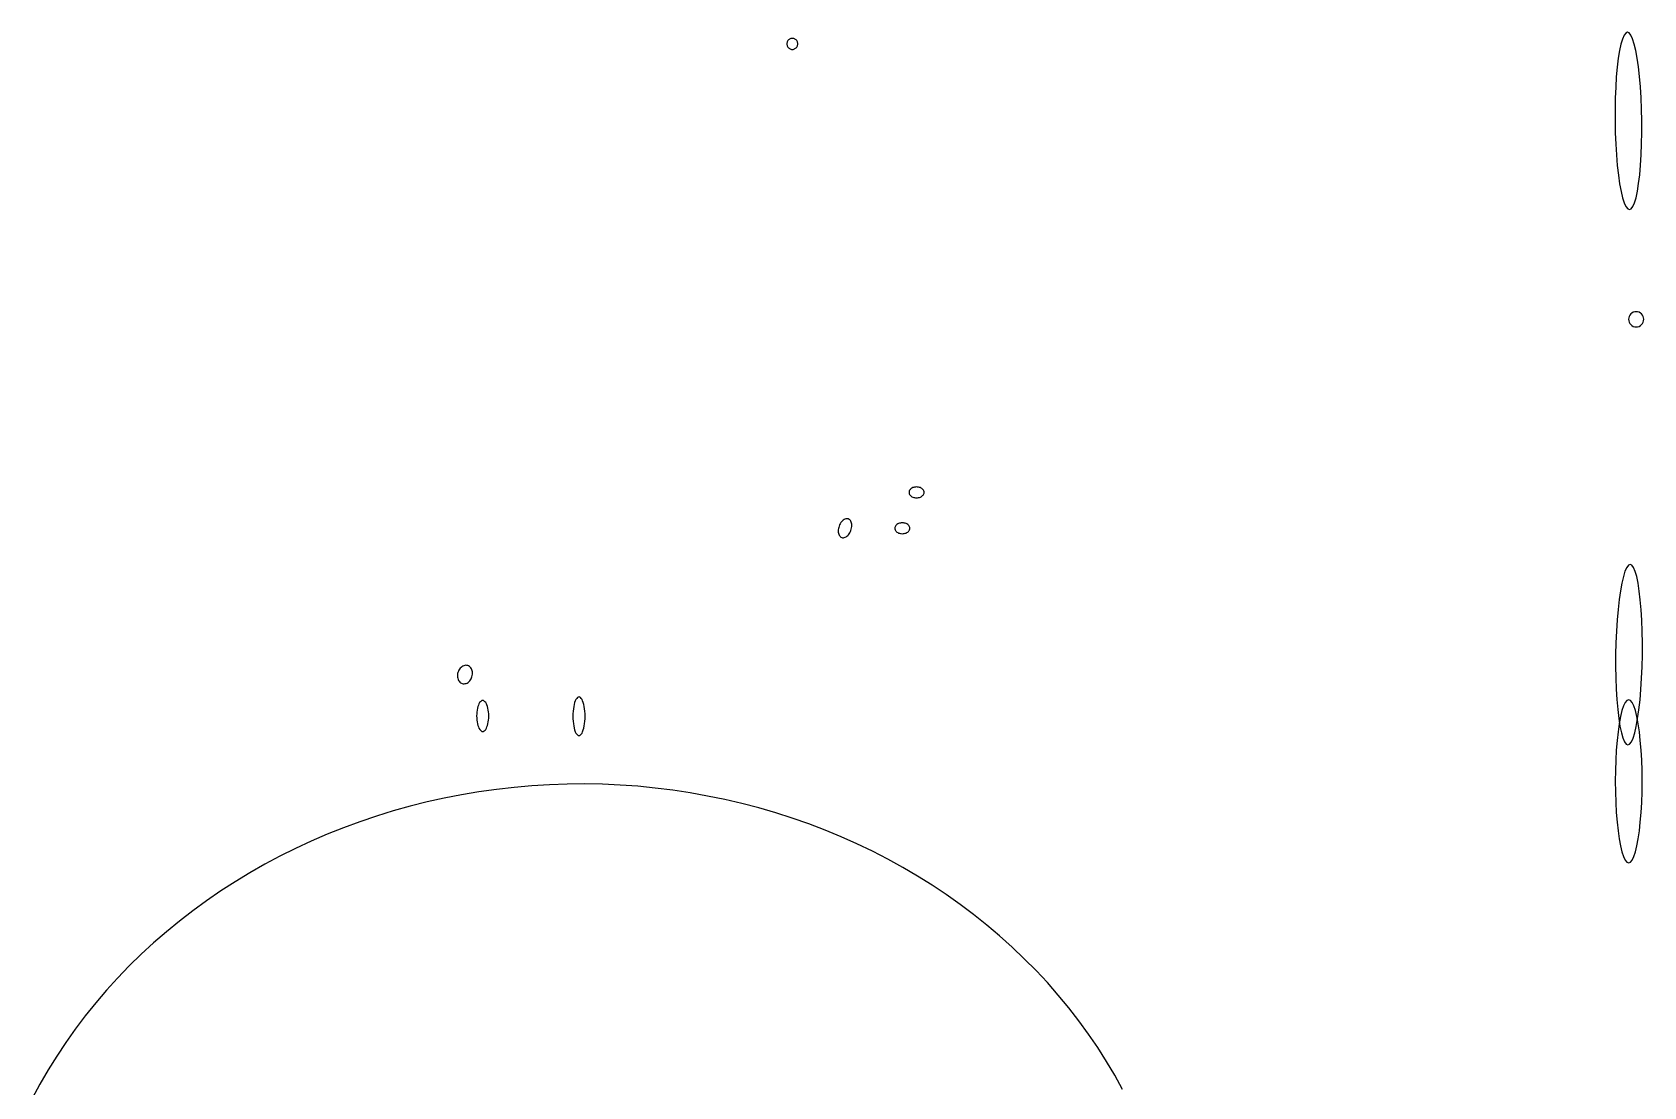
# Model space of a CAD drawing. Extents: x -292 to 292, y -205 to 211.
# Drawn here: x 141.3 to 292.4, y -106.9 to -8.1 of the extents above; entities that cross this region are included whole.
import ezdxf

# ---------------------------------------------------------------- set-up
doc = ezdxf.new("R2010")
doc.units = 0

msp = doc.modelspace()

# ---------------------------------------------------------------- linework, layer by layer
at = {"layer": 'CIRCLES'}
for p, q in [((291.06, -34.72), (291.02, -34.85)), ((291.13, -34.59), (291.06, -34.72)), ((291.21, -34.48), (291.13, -34.59)), ((291.32, -34.4), (291.21, -34.48)), ((291.45, -34.33), (291.32, -34.4)), ((291.58, -34.29), (291.45, -34.33)), ((291.72, -34.28), (291.58, -34.29)), ((291.86, -34.29), (291.72, -34.28)), ((291.99, -34.33), (291.86, -34.29)), ((292.12, -34.4), (291.99, -34.33)), ((292.22, -34.48), (292.12, -34.4)), ((292.31, -34.59), (292.22, -34.48)), ((292.38, -34.72), (292.31, -34.59)), ((292.42, -34.85), (292.38, -34.72)), ((291.02, -34.85), (291.01, -34.99)), ((291.01, -34.99), (291.02, -35.13)), ((291.02, -35.13), (291.06, -35.26)), ((291.06, -35.26), (291.13, -35.38)), ((291.13, -35.38), (291.21, -35.49)), ((291.21, -35.49), (291.32, -35.58)), ((291.32, -35.58), (291.45, -35.65)), ((291.45, -35.65), (291.58, -35.69)), ((291.58, -35.69), (291.72, -35.7)), ((291.72, -35.7), (291.86, -35.69)), ((291.86, -35.69), (291.99, -35.65)), ((291.99, -35.65), (292.12, -35.58)), ((292.12, -35.58), (292.22, -35.49)), ((292.22, -35.49), (292.31, -35.38)), ((292.31, -35.38), (292.38, -35.26)), ((292.38, -35.26), (292.42, -35.13)), ((292.43, -34.99), (292.42, -34.85)), ((292.42, -35.13), (292.43, -34.99))]:
    msp.add_line(p, q, dxfattribs=at)
at = {"layer": 'ELLIPSES'}
for p, q in [((212.1, -9.04), (212.09, -9.11)), ((212.12, -8.98), (212.1, -9.04)), ((212.15, -8.92), (212.12, -8.98)), ((212.19, -8.86), (212.15, -8.92)), ((212.23, -8.81), (212.19, -8.86)), ((212.29, -8.77), (212.23, -8.81)), ((212.34, -8.73), (212.29, -8.77)), ((212.4, -8.7), (212.34, -8.73)), ((212.47, -8.68), (212.4, -8.7)), ((212.53, -8.67), (212.47, -8.68)), ((212.6, -8.66), (212.53, -8.67)), ((212.67, -8.67), (212.6, -8.66)), ((212.73, -8.68), (212.67, -8.67)), ((212.79, -8.7), (212.73, -8.68)), ((212.85, -8.73), (212.79, -8.7)), ((212.91, -8.77), (212.85, -8.73)), ((212.96, -8.81), (212.91, -8.77)), ((213.01, -8.86), (212.96, -8.81)), ((213.04, -8.92), (213.01, -8.86)), ((213.07, -8.98), (213.04, -8.92)), ((213.09, -9.04), (213.07, -8.98)), ((213.11, -9.11), (213.09, -9.04)), ((290.43, -8.72), (290.29, -9.21)), ((290.58, -8.37), (290.43, -8.72)), ((290.74, -8.16), (290.58, -8.37)), ((290.9, -8.09), (290.74, -8.16)), ((291.07, -8.15), (290.9, -8.09)), ((291.23, -8.37), (291.07, -8.15)), ((291.39, -8.71), (291.23, -8.37)), ((291.54, -9.19), (291.39, -8.71)), ((212.09, -9.11), (212.08, -9.18)), ((212.08, -9.18), (212.09, -9.24)), ((212.09, -9.24), (212.1, -9.31)), ((212.1, -9.31), (212.12, -9.37)), ((212.12, -9.37), (212.15, -9.43)), ((212.15, -9.43), (212.19, -9.49)), ((212.19, -9.49), (212.23, -9.54)), ((212.23, -9.54), (212.29, -9.58)), ((212.29, -9.58), (212.34, -9.62)), ((212.34, -9.62), (212.4, -9.65)), ((212.4, -9.65), (212.47, -9.67)), ((212.47, -9.67), (212.53, -9.69)), ((212.53, -9.69), (212.6, -9.69)), ((212.6, -9.69), (212.67, -9.69)), ((212.67, -9.69), (212.73, -9.67)), ((212.73, -9.67), (212.79, -9.65)), ((212.79, -9.65), (212.85, -9.62)), ((212.85, -9.62), (212.91, -9.58)), ((212.91, -9.58), (212.96, -9.54)), ((212.96, -9.54), (213.01, -9.49)), ((213.01, -9.49), (213.04, -9.43)), ((213.04, -9.43), (213.07, -9.37)), ((213.07, -9.37), (213.09, -9.31)), ((213.09, -9.31), (213.11, -9.24)), ((213.11, -9.18), (213.11, -9.11)), ((213.11, -9.24), (213.11, -9.18)), ((290.04, -10.53), (289.94, -11.35)), ((290.16, -9.81), (290.04, -10.53)), ((290.29, -9.21), (290.16, -9.81)), ((291.69, -9.79), (291.54, -9.19)), ((291.82, -10.51), (291.69, -9.79)), ((291.94, -11.33), (291.82, -10.51)), ((289.94, -11.35), (289.86, -12.25)), ((292.04, -12.23), (291.94, -11.33)), ((289.8, -13.23), (289.76, -14.26)), ((289.86, -12.25), (289.8, -13.23)), ((292.12, -13.2), (292.04, -12.23)), ((292.19, -14.23), (292.12, -13.2)), ((289.76, -14.26), (289.74, -15.33)), ((292.23, -15.3), (292.19, -14.23)), ((289.74, -15.33), (289.74, -16.41)), ((289.74, -16.41), (289.76, -17.5)), ((292.25, -16.38), (292.23, -15.3)), ((292.25, -17.47), (292.25, -16.38)), ((289.76, -17.5), (289.81, -18.56)), ((292.23, -18.53), (292.25, -17.47)), ((289.81, -18.56), (289.87, -19.59)), ((289.87, -19.59), (289.95, -20.56)), ((292.13, -20.54), (292.19, -19.56)), ((292.19, -19.56), (292.23, -18.53)), ((289.95, -20.56), (290.06, -21.47)), ((292.05, -21.44), (292.13, -20.54)), ((290.06, -21.47), (290.17, -22.28)), ((290.17, -22.28), (290.31, -23)), ((291.84, -22.98), (291.95, -22.26)), ((291.95, -22.26), (292.05, -21.44)), ((290.31, -23), (290.45, -23.6)), ((290.45, -23.6), (290.6, -24.08)), ((290.6, -24.08), (290.76, -24.43)), ((291.41, -24.42), (291.56, -24.07)), ((291.56, -24.07), (291.71, -23.59)), ((291.71, -23.59), (291.84, -22.98)), ((290.76, -24.43), (290.93, -24.64)), ((290.93, -24.64), (291.09, -24.71)), ((291.09, -24.71), (291.25, -24.63)), ((291.25, -24.63), (291.41, -24.42)), ((223.55, -51.15), (223.54, -51.21)), ((223.54, -51.21), (223.55, -51.28)), ((223.56, -51.08), (223.55, -51.15)), ((223.55, -51.28), (223.56, -51.34)), ((223.59, -51.02), (223.56, -51.08)), ((223.56, -51.34), (223.59, -51.41)), ((223.64, -50.96), (223.59, -51.02)), ((223.69, -50.9), (223.64, -50.96)), ((223.75, -50.85), (223.69, -50.9)), ((223.82, -50.81), (223.75, -50.85)), ((223.9, -50.77), (223.82, -50.81)), ((223.98, -50.74), (223.9, -50.77)), ((224.07, -50.72), (223.98, -50.74)), ((224.16, -50.71), (224.07, -50.72)), ((224.25, -50.7), (224.16, -50.71)), ((224.34, -50.71), (224.25, -50.7)), ((224.43, -50.72), (224.34, -50.71)), ((224.52, -50.74), (224.43, -50.72)), ((224.61, -50.77), (224.52, -50.74)), ((224.68, -50.81), (224.61, -50.77)), ((224.75, -50.85), (224.68, -50.81)), ((224.81, -50.9), (224.75, -50.85)), ((224.87, -50.96), (224.81, -50.9)), ((224.91, -51.02), (224.87, -50.96)), ((224.94, -51.08), (224.91, -51.02)), ((224.91, -51.41), (224.94, -51.34)), ((224.95, -51.15), (224.94, -51.08)), ((224.94, -51.34), (224.95, -51.28)), ((224.96, -51.21), (224.95, -51.15)), ((224.95, -51.28), (224.96, -51.21)), ((223.59, -51.41), (223.64, -51.47)), ((223.64, -51.47), (223.69, -51.52)), ((223.69, -51.52), (223.75, -51.57)), ((223.75, -51.57), (223.82, -51.62)), ((223.82, -51.62), (223.9, -51.65)), ((223.9, -51.65), (223.98, -51.68)), ((223.98, -51.68), (224.07, -51.7)), ((224.07, -51.7), (224.16, -51.72)), ((224.16, -51.72), (224.25, -51.72)), ((224.25, -51.72), (224.34, -51.72)), ((224.34, -51.72), (224.43, -51.7)), ((224.43, -51.7), (224.52, -51.68)), ((224.52, -51.68), (224.61, -51.65)), ((224.61, -51.65), (224.68, -51.62)), ((224.68, -51.62), (224.75, -51.57)), ((224.75, -51.57), (224.81, -51.52)), ((224.81, -51.52), (224.87, -51.47)), ((224.87, -51.47), (224.91, -51.41)), ((216.98, -54.37), (216.95, -54.49)), ((217.03, -54.26), (216.98, -54.37)), ((217.08, -54.15), (217.03, -54.26)), ((217.14, -54.05), (217.08, -54.15)), ((217.21, -53.96), (217.14, -54.05)), ((217.29, -53.88), (217.21, -53.96)), ((217.37, -53.82), (217.29, -53.88)), ((217.45, -53.76), (217.37, -53.82)), ((217.53, -53.72), (217.45, -53.76)), ((217.61, -53.69), (217.53, -53.72)), ((217.7, -53.68), (217.61, -53.69)), ((217.78, -53.68), (217.7, -53.68)), ((217.85, -53.7), (217.78, -53.68)), ((217.92, -53.74), (217.85, -53.7)), ((217.98, -53.78), (217.92, -53.74)), ((218.04, -53.84), (217.98, -53.78)), ((218.09, -53.92), (218.04, -53.84)), ((218.13, -54), (218.09, -53.92)), ((218.15, -54.1), (218.13, -54)), ((218.17, -54.2), (218.15, -54.1)), ((218.18, -54.31), (218.17, -54.2)), ((218.18, -54.42), (218.18, -54.31)), ((222.26, -54.38), (222.23, -54.45)), ((222.3, -54.32), (222.26, -54.38)), ((222.35, -54.27), (222.3, -54.32)), ((222.41, -54.22), (222.35, -54.27)), ((222.48, -54.17), (222.41, -54.22)), ((222.56, -54.14), (222.48, -54.17)), ((222.64, -54.11), (222.56, -54.14)), ((222.73, -54.09), (222.64, -54.11)), ((222.82, -54.07), (222.73, -54.09)), ((222.92, -54.07), (222.82, -54.07)), ((223.01, -54.07), (222.92, -54.07)), ((223.1, -54.09), (223.01, -54.07)), ((223.19, -54.11), (223.1, -54.09)), ((223.27, -54.14), (223.19, -54.11)), ((223.35, -54.17), (223.27, -54.14)), ((223.42, -54.22), (223.35, -54.17)), ((223.48, -54.27), (223.42, -54.22)), ((223.53, -54.32), (223.48, -54.27)), ((223.57, -54.38), (223.53, -54.32)), ((223.6, -54.45), (223.57, -54.38)), ((216.91, -54.72), (216.9, -54.83)), ((216.9, -54.83), (216.91, -54.94)), ((216.92, -54.6), (216.91, -54.72)), ((216.91, -54.94), (216.93, -55.04)), ((216.95, -54.49), (216.92, -54.6)), ((216.93, -55.04), (216.96, -55.14)), ((216.96, -55.14), (216.99, -55.22)), ((216.99, -55.22), (217.04, -55.29)), ((217.04, -55.29), (217.1, -55.36)), ((217.1, -55.36), (217.16, -55.4)), ((217.16, -55.4), (217.23, -55.44)), ((217.23, -55.44), (217.31, -55.46)), ((217.31, -55.46), (217.39, -55.46)), ((217.39, -55.46), (217.47, -55.45)), ((217.47, -55.45), (217.55, -55.42)), ((217.55, -55.42), (217.64, -55.38)), ((217.64, -55.38), (217.72, -55.32)), ((217.72, -55.32), (217.8, -55.26)), ((217.8, -55.26), (217.87, -55.18)), ((217.87, -55.18), (217.94, -55.09)), ((217.94, -55.09), (218, -54.99)), ((218, -54.99), (218.05, -54.88)), ((218.05, -54.88), (218.1, -54.77)), ((218.1, -54.77), (218.13, -54.65)), ((218.13, -54.65), (218.16, -54.54)), ((218.16, -54.54), (218.18, -54.42)), ((222.23, -54.45), (222.21, -54.51)), ((222.21, -54.51), (222.21, -54.58)), ((222.21, -54.58), (222.21, -54.64)), ((222.21, -54.64), (222.23, -54.71)), ((222.23, -54.71), (222.26, -54.77)), ((222.26, -54.77), (222.3, -54.83)), ((222.3, -54.83), (222.35, -54.89)), ((222.35, -54.89), (222.41, -54.94)), ((222.41, -54.94), (222.48, -54.98)), ((222.48, -54.98), (222.56, -55.02)), ((222.56, -55.02), (222.64, -55.05)), ((222.64, -55.05), (222.73, -55.07)), ((222.73, -55.07), (222.82, -55.08)), ((222.82, -55.08), (222.92, -55.09)), ((222.92, -55.09), (223.01, -55.08)), ((223.01, -55.08), (223.1, -55.07)), ((223.1, -55.07), (223.19, -55.05)), ((223.19, -55.05), (223.27, -55.02)), ((223.27, -55.02), (223.35, -54.98)), ((223.35, -54.98), (223.42, -54.94)), ((223.42, -54.94), (223.48, -54.89)), ((223.48, -54.89), (223.53, -54.83)), ((223.53, -54.83), (223.57, -54.77)), ((223.57, -54.77), (223.6, -54.71)), ((223.62, -54.51), (223.6, -54.45)), ((223.6, -54.71), (223.62, -54.64)), ((223.63, -54.58), (223.62, -54.51)), ((223.62, -54.64), (223.63, -54.58)), ((290.67, -58.61), (290.52, -59.09)), ((290.83, -58.25), (290.67, -58.61)), ((290.99, -58.04), (290.83, -58.25)), ((291.16, -57.97), (290.99, -58.04)), ((291.32, -58.04), (291.16, -57.97)), ((291.48, -58.26), (291.32, -58.04)), ((291.63, -58.62), (291.48, -58.26)), ((291.77, -59.11), (291.63, -58.62)), ((290.24, -60.43), (290.12, -61.26)), ((290.37, -59.71), (290.24, -60.43)), ((290.52, -59.09), (290.37, -59.71)), ((291.9, -59.73), (291.77, -59.11)), ((292.01, -60.46), (291.9, -59.73)), ((290.12, -61.26), (290.02, -62.18)), ((292.11, -61.29), (292.01, -60.46)), ((292.19, -62.21), (292.11, -61.29)), ((289.93, -63.17), (289.87, -64.22)), ((290.02, -62.18), (289.93, -63.17)), ((292.25, -63.2), (292.19, -62.21)), ((292.29, -64.25), (292.25, -63.2)), ((289.87, -64.22), (289.82, -65.31)), ((292.31, -65.34), (292.29, -64.25)), ((289.82, -65.31), (289.79, -66.41)), ((289.79, -66.41), (289.79, -67.51)), ((292.28, -67.55), (292.3, -66.44)), ((292.3, -66.44), (292.31, -65.34)), ((181.29, -67.98), (181.25, -68.09)), ((181.34, -67.88), (181.29, -67.98)), ((181.4, -67.78), (181.34, -67.88)), ((181.47, -67.69), (181.4, -67.78)), ((181.54, -67.62), (181.47, -67.69)), ((181.62, -67.55), (181.54, -67.62)), ((181.71, -67.5), (181.62, -67.55)), ((181.8, -67.46), (181.71, -67.5)), ((181.89, -67.43), (181.8, -67.46)), ((181.98, -67.42), (181.89, -67.43)), ((182.08, -67.43), (181.98, -67.42)), ((182.16, -67.45), (182.08, -67.43)), ((182.25, -67.48), (182.16, -67.45)), ((182.32, -67.53), (182.25, -67.48)), ((182.39, -67.59), (182.32, -67.53)), ((182.46, -67.66), (182.39, -67.59)), ((182.51, -67.74), (182.46, -67.66)), ((182.55, -67.83), (182.51, -67.74)), ((182.58, -67.93), (182.55, -67.83)), ((182.6, -68.04), (182.58, -67.93)), ((289.79, -67.51), (289.81, -68.6)), ((292.23, -68.63), (292.28, -67.55)), ((181.21, -68.31), (181.2, -68.43)), ((181.2, -68.43), (181.21, -68.54)), ((181.22, -68.2), (181.21, -68.31)), ((181.21, -68.54), (181.23, -68.64)), ((181.25, -68.09), (181.22, -68.2)), ((181.23, -68.64), (181.26, -68.74)), ((181.26, -68.74), (181.31, -68.83)), ((181.31, -68.83), (181.36, -68.92)), ((181.36, -68.92), (181.42, -68.99)), ((181.42, -68.99), (181.49, -69.05)), ((181.49, -69.05), (181.57, -69.1)), ((181.57, -69.1), (181.65, -69.13)), ((181.65, -69.13), (181.74, -69.15)), ((181.74, -69.15), (181.83, -69.15)), ((181.83, -69.15), (181.92, -69.14)), ((181.92, -69.14), (182.02, -69.12)), ((182.02, -69.12), (182.11, -69.08)), ((182.11, -69.08), (182.19, -69.02)), ((182.19, -69.02), (182.27, -68.96)), ((182.27, -68.96), (182.35, -68.88)), ((182.35, -68.88), (182.42, -68.79)), ((182.42, -68.79), (182.48, -68.7)), ((182.48, -68.7), (182.53, -68.59)), ((182.53, -68.59), (182.56, -68.49)), ((182.56, -68.49), (182.59, -68.37)), ((182.59, -68.37), (182.61, -68.26)), ((182.61, -68.15), (182.6, -68.04)), ((182.61, -68.26), (182.61, -68.15)), ((289.81, -68.6), (289.85, -69.65)), ((292.17, -69.68), (292.23, -68.63)), ((183.28, -70.92), (183.22, -71.02)), ((183.35, -70.83), (183.28, -70.92)), ((183.42, -70.77), (183.35, -70.83)), ((183.49, -70.73), (183.42, -70.77)), ((183.57, -70.72), (183.49, -70.73)), ((183.64, -70.73), (183.57, -70.72)), ((183.71, -70.77), (183.64, -70.73)), ((183.78, -70.83), (183.71, -70.77)), ((183.85, -70.91), (183.78, -70.83)), ((183.91, -71.02), (183.85, -70.91)), ((192.19, -70.92), (192.14, -71.1)), ((192.25, -70.76), (192.19, -70.92)), ((192.31, -70.63), (192.25, -70.76)), ((192.38, -70.53), (192.31, -70.63)), ((192.45, -70.45), (192.38, -70.53)), ((192.52, -70.4), (192.45, -70.45)), ((192.6, -70.39), (192.52, -70.4)), ((192.67, -70.4), (192.6, -70.39)), ((192.74, -70.45), (192.67, -70.4)), ((192.81, -70.53), (192.74, -70.45)), ((192.88, -70.63), (192.81, -70.53)), ((192.94, -70.76), (192.88, -70.63)), ((193, -70.92), (192.94, -70.76)), ((193.05, -71.1), (193, -70.92)), ((289.85, -69.65), (289.91, -70.64)), ((289.91, -70.64), (289.99, -71.56)), ((290.69, -70.91), (290.54, -71.23)), ((290.86, -70.71), (290.69, -70.91)), ((291.02, -70.65), (290.86, -70.71)), ((291.19, -70.71), (291.02, -70.65)), ((291.35, -70.91), (291.19, -70.71)), ((291.5, -71.23), (291.35, -70.91)), ((291.98, -71.59), (292.08, -70.67)), ((292.08, -70.67), (292.17, -69.68)), ((183.01, -71.98), (183, -72.17)), ((183, -72.17), (183.01, -72.36)), ((183.02, -71.8), (183.01, -71.98)), ((183.01, -72.36), (183.02, -72.55)), ((183.04, -71.62), (183.02, -71.8)), ((183.08, -71.45), (183.04, -71.62)), ((183.12, -71.29), (183.08, -71.45)), ((183.17, -71.15), (183.12, -71.29)), ((183.22, -71.02), (183.17, -71.15)), ((183.97, -71.14), (183.91, -71.02)), ((184.02, -71.29), (183.97, -71.14)), ((184.06, -71.44), (184.02, -71.29)), ((184.09, -71.61), (184.06, -71.44)), ((184.12, -71.79), (184.09, -71.61)), ((184.13, -71.98), (184.12, -71.79)), ((184.12, -72.55), (184.13, -72.36)), ((184.13, -72.17), (184.13, -71.98)), ((184.13, -72.36), (184.13, -72.17)), ((192.05, -71.73), (192.03, -71.96)), ((192.03, -71.96), (192.03, -72.2)), ((192.03, -72.2), (192.03, -72.44)), ((192.03, -72.44), (192.05, -72.67)), ((192.07, -71.51), (192.05, -71.73)), ((192.1, -71.29), (192.07, -71.51)), ((192.14, -71.1), (192.1, -71.29)), ((193.09, -71.29), (193.05, -71.1)), ((193.12, -71.51), (193.09, -71.29)), ((193.14, -71.73), (193.12, -71.51)), ((193.16, -71.96), (193.14, -71.73)), ((193.14, -72.67), (193.16, -72.44)), ((193.16, -72.2), (193.16, -71.96)), ((193.16, -72.44), (193.16, -72.2)), ((289.99, -71.56), (290.08, -72.39)), ((290.08, -72.39), (290.2, -73.12)), ((290.25, -72.23), (290.13, -72.89)), ((290.39, -71.67), (290.25, -72.23)), ((290.54, -71.23), (290.39, -71.67)), ((291.65, -71.67), (291.5, -71.23)), ((291.79, -72.23), (291.65, -71.67)), ((291.73, -73.14), (291.86, -72.42)), ((291.91, -72.89), (291.79, -72.23)), ((291.86, -72.42), (291.98, -71.59)), ((183.02, -72.55), (183.05, -72.73)), ((183.05, -72.73), (183.08, -72.9)), ((183.08, -72.9), (183.12, -73.05)), ((183.12, -73.05), (183.17, -73.2)), ((183.17, -73.2), (183.22, -73.32)), ((183.22, -73.32), (183.29, -73.43)), ((183.29, -73.43), (183.35, -73.51)), ((183.35, -73.51), (183.42, -73.57)), ((183.42, -73.57), (183.5, -73.61)), ((183.5, -73.61), (183.57, -73.62)), ((183.57, -73.62), (183.64, -73.61)), ((183.64, -73.61), (183.72, -73.57)), ((183.72, -73.57), (183.79, -73.51)), ((183.79, -73.51), (183.85, -73.43)), ((183.85, -73.43), (183.92, -73.32)), ((183.92, -73.32), (183.97, -73.2)), ((183.97, -73.2), (184.02, -73.05)), ((184.02, -73.05), (184.06, -72.9)), ((184.06, -72.9), (184.09, -72.72)), ((184.09, -72.72), (184.12, -72.55)), ((192.05, -72.67), (192.07, -72.89)), ((192.07, -72.89), (192.1, -73.1)), ((192.1, -73.1), (192.14, -73.3)), ((192.14, -73.3), (192.19, -73.48)), ((192.19, -73.48), (192.25, -73.64)), ((192.25, -73.64), (192.31, -73.77)), ((192.31, -73.77), (192.38, -73.87)), ((192.38, -73.87), (192.45, -73.95)), ((192.45, -73.95), (192.52, -73.99)), ((192.52, -73.99), (192.6, -74.01)), ((192.6, -74.01), (192.67, -73.99)), ((192.67, -73.99), (192.74, -73.95)), ((192.74, -73.95), (192.81, -73.87)), ((192.81, -73.87), (192.88, -73.77)), ((192.88, -73.77), (192.94, -73.64)), ((192.94, -73.64), (193, -73.48)), ((193, -73.48), (193.05, -73.3)), ((193.05, -73.3), (193.09, -73.1)), ((193.09, -73.1), (193.12, -72.89)), ((193.12, -72.89), (193.14, -72.67)), ((290.02, -73.64), (289.93, -74.47)), ((290.13, -72.89), (290.02, -73.64)), ((290.2, -73.12), (290.33, -73.74)), ((290.33, -73.74), (290.47, -74.23)), ((291.43, -74.24), (291.58, -73.76)), ((291.58, -73.76), (291.73, -73.14)), ((292.02, -73.64), (291.91, -72.89)), ((292.11, -74.47), (292.02, -73.64)), ((289.85, -75.36), (289.8, -76.31)), ((289.93, -74.47), (289.85, -75.36)), ((290.47, -74.23), (290.62, -74.59)), ((290.62, -74.59), (290.78, -74.81)), ((290.78, -74.81), (290.94, -74.88)), ((290.94, -74.88), (291.11, -74.81)), ((291.11, -74.81), (291.27, -74.6)), ((291.27, -74.6), (291.43, -74.24)), ((292.19, -75.37), (292.11, -74.47)), ((292.24, -76.31), (292.19, -75.37)), ((289.8, -76.31), (289.77, -77.29)), ((292.27, -77.29), (292.24, -76.31)), ((191.48, -78.56), (189.82, -78.61)), ((193.14, -78.54), (191.48, -78.56)), ((194.79, -78.57), (193.14, -78.54)), ((196.45, -78.65), (194.79, -78.57)), ((289.77, -77.29), (289.76, -78.29)), ((289.76, -78.29), (289.77, -79.29)), ((292.28, -78.29), (292.27, -77.29)), ((292.27, -79.29), (292.28, -78.29)), ((179.97, -79.87), (178.36, -80.23)), ((181.59, -79.55), (179.97, -79.87)), ((183.22, -79.28), (181.59, -79.55)), ((184.86, -79.05), (183.22, -79.28)), ((186.51, -78.86), (184.86, -79.05)), ((188.16, -78.71), (186.51, -78.86)), ((189.82, -78.61), (188.16, -78.71)), ((198.11, -78.76), (196.45, -78.65)), ((199.75, -78.92), (198.11, -78.76)), ((201.4, -79.13), (199.75, -78.92)), ((203.03, -79.38), (201.4, -79.13)), ((204.66, -79.67), (203.03, -79.38)), ((206.27, -80), (204.66, -79.67)), ((207.88, -80.37), (206.27, -80)), ((289.77, -79.29), (289.8, -80.27)), ((292.24, -80.27), (292.27, -79.29)), ((173.6, -81.56), (172.05, -82.08)), ((175.17, -81.07), (173.6, -81.56)), ((176.76, -80.63), (175.17, -81.07)), ((178.36, -80.23), (176.76, -80.63)), ((209.47, -80.79), (207.88, -80.37)), ((211.04, -81.25), (209.47, -80.79)), ((212.6, -81.75), (211.04, -81.25)), ((289.8, -80.27), (289.85, -81.21)), ((289.85, -81.21), (289.93, -82.11)), ((292.11, -82.11), (292.19, -81.21)), ((292.19, -81.21), (292.24, -80.27)), ((170.51, -82.65), (168.99, -83.25)), ((172.05, -82.08), (170.51, -82.65)), ((214.14, -82.29), (212.6, -81.75)), ((215.67, -82.87), (214.14, -82.29)), ((217.17, -83.49), (215.67, -82.87)), ((289.93, -82.11), (290.02, -82.94)), ((290.02, -82.94), (290.13, -83.69)), ((291.91, -83.69), (292.02, -82.94)), ((292.02, -82.94), (292.11, -82.11)), ((166.02, -84.58), (164.56, -85.31)), ((167.49, -83.9), (166.02, -84.58)), ((168.99, -83.25), (167.49, -83.9)), ((218.65, -84.16), (217.17, -83.49)), ((220.11, -84.85), (218.65, -84.16)), ((290.13, -83.69), (290.25, -84.35)), ((290.25, -84.35), (290.39, -84.91)), ((291.65, -84.91), (291.79, -84.35)), ((291.79, -84.35), (291.91, -83.69)), ((163.13, -86.07), (161.73, -86.87)), ((164.56, -85.31), (163.13, -86.07)), ((221.55, -85.59), (220.11, -84.85)), ((222.96, -86.37), (221.55, -85.59)), ((290.39, -84.91), (290.54, -85.35)), ((290.54, -85.35), (290.69, -85.67)), ((290.69, -85.67), (290.85, -85.87)), ((290.85, -85.87), (291.02, -85.93)), ((291.02, -85.93), (291.18, -85.87)), ((291.18, -85.87), (291.35, -85.67)), ((291.35, -85.67), (291.5, -85.35)), ((291.5, -85.35), (291.65, -84.91)), ((161.73, -86.87), (160.35, -87.7)), ((224.35, -87.18), (222.96, -86.37)), ((225.71, -88.03), (224.35, -87.18)), ((159, -88.57), (157.68, -89.48)), ((160.35, -87.7), (159, -88.57)), ((227.03, -88.91), (225.71, -88.03)), ((228.33, -89.83), (227.03, -88.91)), ((156.39, -90.42), (155.13, -91.39)), ((157.68, -89.48), (156.39, -90.42)), ((229.6, -90.78), (228.33, -89.83)), ((155.13, -91.39), (153.91, -92.4)), ((230.84, -91.77), (229.6, -90.78)), ((232.04, -92.79), (230.84, -91.77)), ((152.71, -93.44), (151.55, -94.5)), ((153.91, -92.4), (152.71, -93.44)), ((233.21, -93.84), (232.04, -92.79)), ((151.55, -94.5), (150.43, -95.6)), ((234.35, -94.92), (233.21, -93.84)), ((235.45, -96.03), (234.35, -94.92)), ((150.43, -95.6), (149.34, -96.73)), ((236.51, -97.16), (235.45, -96.03)), ((148.29, -97.88), (147.28, -99.07)), ((149.34, -96.73), (148.29, -97.88)), ((237.53, -98.33), (236.51, -97.16)), ((147.28, -99.07), (146.31, -100.27)), ((238.52, -99.52), (237.53, -98.33)), ((239.46, -100.74), (238.52, -99.52)), ((146.31, -100.27), (145.37, -101.51)), ((240.37, -101.98), (239.46, -100.74)), ((145.37, -101.51), (144.48, -102.76)), ((241.23, -103.25), (240.37, -101.98)), ((143.63, -104.04), (142.82, -105.34)), ((144.48, -102.76), (143.63, -104.04)), ((242.05, -104.54), (241.23, -103.25)), ((142.82, -105.34), (142.05, -106.67)), ((242.83, -105.84), (242.05, -104.54)), ((142.05, -106.67), (141.33, -108.01)), ((243.57, -107.17), (242.83, -105.84))]:
    msp.add_line(p, q, dxfattribs=at)

doc.saveas('drawing.dxf')
